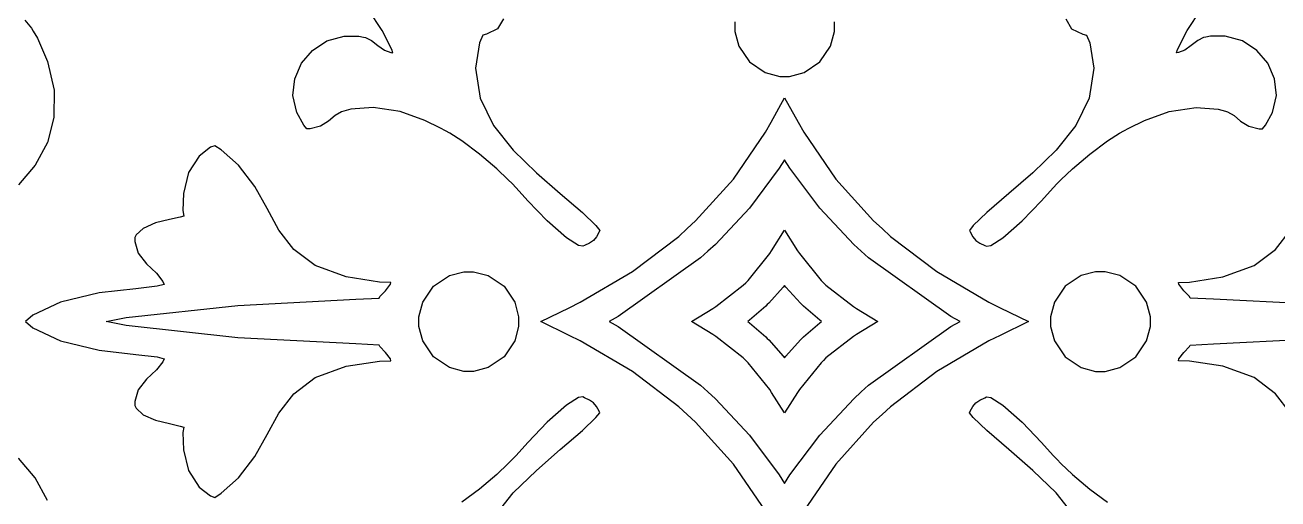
# Model space of a CAD drawing. Extents: x 0 to 1426, y 0 to 829.
# Drawn here: x 687.2 to 762.6, y 306.4 to 334.9 of the extents above; entities that cross this region are included whole.
import ezdxf

# ---------------------------------------------------------------- set-up
doc = ezdxf.new("R2010")
doc.units = 0
doc.layers.get('0').update_dxf_attribs({"linetype": 'CONTINUOUS'})

msp = doc.modelspace()

# ---------------------------------------------------------------- linework, layer by layer
at = {"color": 0}
for p, q in [((708.681, 334.622), (707.866, 335.865)), ((708.681, 334.622), (707.866, 335.865)), ((757.125, 334.622), (757.943, 335.865)), ((757.125, 334.622), (757.943, 335.865)), ((687.186, 335.252), (687.589, 334.759)), ((687.186, 335.252), (687.589, 334.759)), ((687.589, 334.759), (687.698, 334.578)), ((687.589, 334.759), (687.698, 334.578)), ((715.638, 334.725), (714.975, 334.391)), ((715.638, 334.725), (714.975, 334.391)), ((715.984, 335.322), (715.638, 334.725)), ((715.984, 335.322), (715.638, 334.725)), ((729.904, 335.14), (729.904, 334.848)), ((729.904, 335.14), (729.904, 334.848)), ((729.904, 334.848), (729.904, 334.558)), ((729.904, 334.848), (729.904, 334.558)), ((735.905, 334.848), (735.905, 335.14)), ((735.905, 334.848), (735.905, 335.14)), ((735.905, 334.558), (735.905, 334.848)), ((735.905, 334.558), (735.905, 334.848)), ((749.822, 335.322), (750.168, 334.725)), ((749.822, 335.322), (750.168, 334.725)), ((750.168, 334.725), (750.835, 334.391)), ((750.168, 334.725), (750.835, 334.391)), ((687.698, 334.578), (687.959, 334.151)), ((687.698, 334.578), (687.959, 334.151)), ((687.959, 334.151), (688.566, 332.763)), ((687.959, 334.151), (688.566, 332.763)), ((704.497, 333.426), (705.365, 333.994)), ((704.497, 333.426), (705.365, 333.994)), ((705.365, 333.994), (706.406, 334.282)), ((705.365, 333.994), (706.406, 334.282)), ((706.406, 334.282), (707.288, 334.283)), ((706.406, 334.282), (707.288, 334.283)), ((707.288, 334.283), (707.57, 334.225)), ((707.288, 334.283), (707.57, 334.225)), ((707.57, 334.225), (707.693, 334.201)), ((707.57, 334.225), (707.693, 334.201)), ((707.693, 334.201), (708.05, 334.024)), ((707.693, 334.201), (708.05, 334.024)), ((708.05, 334.024), (708.438, 333.725)), ((708.05, 334.024), (708.438, 333.725)), ((709.267, 333.477), (708.681, 334.622)), ((709.267, 333.477), (708.681, 334.622)), ((714.738, 334.345), (714.551, 333.879)), ((714.738, 334.345), (714.551, 333.879)), ((714.975, 334.391), (714.738, 334.345)), ((714.975, 334.391), (714.738, 334.345)), ((729.904, 334.558), (730.141, 333.681)), ((729.904, 334.558), (730.141, 333.681)), ((735.669, 333.681), (735.905, 334.558)), ((735.669, 333.681), (735.905, 334.558)), ((750.835, 334.391), (751.071, 334.345)), ((750.835, 334.391), (751.071, 334.345)), ((751.071, 334.345), (751.254, 333.879)), ((751.071, 334.345), (751.254, 333.879)), ((756.539, 333.477), (757.125, 334.622)), ((756.539, 333.477), (757.125, 334.622)), ((757.756, 334.024), (757.368, 333.725)), ((757.756, 334.024), (757.368, 333.725)), ((758.112, 334.201), (757.756, 334.024)), ((758.112, 334.201), (757.756, 334.024)), ((758.239, 334.225), (758.112, 334.201)), ((758.239, 334.225), (758.112, 334.201)), ((758.522, 334.283), (758.239, 334.225)), ((758.522, 334.283), (758.239, 334.225)), ((759.404, 334.282), (758.522, 334.283)), ((759.404, 334.282), (758.522, 334.283)), ((760.441, 333.994), (759.404, 334.282)), ((760.441, 333.994), (759.404, 334.282)), ((761.312, 333.426), (760.441, 333.994)), ((761.312, 333.426), (760.441, 333.994)), ((703.838, 332.645), (704.497, 333.426)), ((703.838, 332.645), (704.497, 333.426)), ((708.438, 333.725), (708.833, 333.441)), ((708.438, 333.725), (708.833, 333.441)), ((708.833, 333.441), (709.203, 333.296)), ((708.833, 333.441), (709.203, 333.296)), ((709.203, 333.296), (709.33, 333.284)), ((709.203, 333.296), (709.33, 333.284)), ((709.33, 333.284), (709.267, 333.477)), ((709.33, 333.284), (709.267, 333.477)), ((714.551, 333.879), (714.308, 332.355)), ((714.551, 333.879), (714.308, 332.355)), ((730.141, 333.681), (730.783, 332.727)), ((730.141, 333.681), (730.783, 332.727)), ((735.027, 332.727), (735.669, 333.681)), ((735.027, 332.727), (735.669, 333.681)), ((751.254, 333.879), (751.498, 332.355)), ((751.254, 333.879), (751.498, 332.355)), ((756.476, 333.284), (756.539, 333.477)), ((756.476, 333.284), (756.539, 333.477)), ((756.602, 333.296), (756.476, 333.284)), ((756.602, 333.296), (756.476, 333.284)), ((756.973, 333.441), (756.602, 333.296)), ((756.973, 333.441), (756.602, 333.296)), ((757.368, 333.725), (756.973, 333.441)), ((757.368, 333.725), (756.973, 333.441)), ((761.972, 332.645), (761.312, 333.426)), ((761.972, 332.645), (761.312, 333.426)), ((688.566, 332.763), (688.968, 331.023)), ((688.566, 332.763), (688.968, 331.023)), ((703.428, 331.716), (703.838, 332.645)), ((703.428, 331.716), (703.838, 332.645)), ((730.783, 332.727), (731.735, 332.084)), ((730.783, 332.727), (731.735, 332.084)), ((734.071, 332.084), (735.027, 332.727)), ((734.071, 332.084), (735.027, 332.727)), ((762.377, 331.716), (761.972, 332.645)), ((762.377, 331.716), (761.972, 332.645)), ((703.319, 330.704), (703.428, 331.716)), ((703.319, 330.704), (703.428, 331.716)), ((714.308, 332.355), (714.58, 330.549)), ((714.308, 332.355), (714.58, 330.549)), ((731.735, 332.084), (732.614, 331.848)), ((731.735, 332.084), (732.614, 331.848)), ((732.614, 331.848), (732.903, 331.848)), ((732.614, 331.848), (732.903, 331.848)), ((732.903, 331.848), (733.196, 331.848)), ((732.903, 331.848), (733.196, 331.848)), ((733.196, 331.848), (734.071, 332.084)), ((733.196, 331.848), (734.071, 332.084)), ((751.498, 332.355), (751.226, 330.549)), ((751.498, 332.355), (751.226, 330.549)), ((762.487, 330.704), (762.377, 331.716)), ((762.487, 330.704), (762.377, 331.716)), ((688.968, 331.023), (688.943, 329.385)), ((688.968, 331.023), (688.943, 329.385)), ((703.548, 329.678), (703.319, 330.704)), ((703.548, 329.678), (703.319, 330.704)), ((714.58, 330.549), (715.387, 328.909)), ((714.58, 330.549), (715.387, 328.909)), ((732.095, 329.1), (732.903, 330.569)), ((732.095, 329.1), (732.903, 330.569)), ((732.903, 330.569), (733.714, 329.1)), ((732.903, 330.569), (733.714, 329.1)), ((751.226, 330.549), (750.418, 328.909)), ((751.226, 330.549), (750.418, 328.909)), ((762.258, 329.678), (762.487, 330.704)), ((762.258, 329.678), (762.487, 330.704)), ((688.943, 329.385), (688.548, 327.872)), ((688.943, 329.385), (688.548, 327.872)), ((703.972, 328.914), (703.548, 329.678)), ((703.972, 328.914), (703.548, 329.678)), ((705.87, 329.497), (705.471, 329.164)), ((705.87, 329.497), (705.471, 329.164)), ((706.254, 329.719), (705.87, 329.497)), ((706.254, 329.719), (705.87, 329.497)), ((706.392, 329.759), (706.254, 329.719)), ((706.392, 329.759), (706.254, 329.719)), ((706.811, 329.88), (706.392, 329.759)), ((706.811, 329.88), (706.392, 329.759)), ((708.145, 329.981), (706.811, 329.88)), ((708.145, 329.981), (706.811, 329.88)), ((709.778, 329.736), (708.145, 329.981)), ((709.778, 329.736), (708.145, 329.981)), ((711.249, 329.208), (709.778, 329.736)), ((711.249, 329.208), (709.778, 329.736)), ((754.556, 329.208), (756.027, 329.736)), ((754.556, 329.208), (756.027, 329.736)), ((756.027, 329.736), (757.664, 329.981)), ((756.027, 329.736), (757.664, 329.981)), ((757.664, 329.981), (758.994, 329.88)), ((757.664, 329.981), (758.994, 329.88)), ((758.994, 329.88), (759.418, 329.759)), ((758.994, 329.88), (759.418, 329.759)), ((759.418, 329.759), (759.555, 329.721)), ((759.418, 329.759), (759.555, 329.721)), ((759.555, 329.721), (759.94, 329.497)), ((759.555, 329.721), (759.94, 329.497)), ((759.94, 329.497), (760.335, 329.164)), ((759.94, 329.497), (760.335, 329.164)), ((761.838, 328.914), (762.258, 329.678)), ((761.838, 328.914), (762.258, 329.678)), ((704.159, 328.699), (703.972, 328.914)), ((704.159, 328.699), (703.972, 328.914)), ((704.363, 328.71), (704.159, 328.699)), ((704.363, 328.71), (704.159, 328.699)), ((704.977, 328.862), (704.363, 328.71)), ((704.977, 328.862), (704.363, 328.71)), ((705.471, 329.164), (704.977, 328.862)), ((705.471, 329.164), (704.977, 328.862)), ((712.195, 328.75), (711.249, 329.208)), ((712.195, 328.75), (711.249, 329.208)), ((712.505, 328.584), (712.195, 328.75)), ((712.505, 328.584), (712.195, 328.75)), ((715.387, 328.909), (716.569, 327.416)), ((715.387, 328.909), (716.569, 327.416)), ((731.76, 328.494), (732.095, 329.1)), ((731.76, 328.494), (732.095, 329.1)), ((733.714, 329.1), (734.049, 328.494)), ((733.714, 329.1), (734.049, 328.494)), ((750.418, 328.909), (749.237, 327.416)), ((750.418, 328.909), (749.237, 327.416)), ((753.301, 328.584), (753.607, 328.75)), ((753.301, 328.584), (753.607, 328.75)), ((753.607, 328.75), (754.556, 329.208)), ((753.607, 328.75), (754.556, 329.208)), ((760.335, 329.164), (760.829, 328.862)), ((760.335, 329.164), (760.829, 328.862)), ((760.829, 328.862), (761.443, 328.71)), ((760.829, 328.862), (761.443, 328.71)), ((761.443, 328.71), (761.647, 328.699)), ((761.443, 328.71), (761.647, 328.699)), ((761.647, 328.699), (761.838, 328.914)), ((761.647, 328.699), (761.838, 328.914)), ((712.756, 328.448), (712.505, 328.584)), ((712.756, 328.448), (712.505, 328.584)), ((713.479, 327.977), (712.756, 328.448)), ((713.479, 327.977), (712.756, 328.448)), ((714.541, 327.185), (713.479, 327.977)), ((714.541, 327.185), (713.479, 327.977)), ((729.827, 325.68), (731.76, 328.494)), ((729.827, 325.68), (731.76, 328.494)), ((734.049, 328.494), (735.983, 325.68)), ((734.049, 328.494), (735.983, 325.68)), ((751.265, 327.185), (752.323, 327.977)), ((751.265, 327.185), (752.323, 327.977)), ((752.323, 327.977), (753.05, 328.448)), ((752.323, 327.977), (753.05, 328.448)), ((753.05, 328.448), (753.301, 328.584)), ((753.05, 328.448), (753.301, 328.584)), ((688.548, 327.872), (687.821, 326.512)), ((688.548, 327.872), (687.821, 326.512)), ((698.369, 327.59), (697.682, 327.061)), ((698.369, 327.59), (697.682, 327.061)), ((698.631, 327.679), (698.369, 327.59)), ((698.631, 327.679), (698.369, 327.59)), ((699.015, 327.436), (698.631, 327.679)), ((699.015, 327.436), (698.631, 327.679)), ((700.045, 326.511), (699.015, 327.436)), ((700.045, 326.511), (699.015, 327.436)), ((715.582, 326.299), (714.541, 327.185)), ((715.582, 326.299), (714.541, 327.185)), ((716.569, 327.416), (717.966, 326.056)), ((716.569, 327.416), (717.966, 326.056)), ((749.237, 327.416), (747.843, 326.056)), ((749.237, 327.416), (747.843, 326.056)), ((750.224, 326.299), (751.265, 327.185)), ((750.224, 326.299), (751.265, 327.185)), ((687.821, 326.512), (686.812, 325.327)), ((687.821, 326.512), (686.812, 325.327)), ((697.682, 327.061), (697.05, 326.063)), ((697.682, 327.061), (697.05, 326.063)), ((701.022, 325.223), (700.045, 326.511)), ((701.022, 325.223), (700.045, 326.511)), ((732.903, 326.838), (732.582, 326.328)), ((732.903, 326.838), (732.582, 326.328)), ((733.224, 326.328), (732.903, 326.838)), ((733.224, 326.328), (732.903, 326.838)), ((697.05, 326.063), (696.74, 324.816)), ((697.05, 326.063), (696.74, 324.816)), ((716.28, 325.64), (715.582, 326.299)), ((716.28, 325.64), (715.582, 326.299)), ((716.502, 325.409), (716.28, 325.64)), ((716.502, 325.409), (716.28, 325.64)), ((717.966, 326.056), (719.409, 324.809)), ((717.966, 326.056), (719.409, 324.809)), ((727.551, 323.154), (729.827, 325.68)), ((727.551, 323.154), (729.827, 325.68)), ((732.582, 326.328), (730.783, 323.933)), ((732.582, 326.328), (730.783, 323.933)), ((735.023, 323.933), (733.224, 326.328)), ((735.023, 323.933), (733.224, 326.328)), ((735.983, 325.68), (738.255, 323.154)), ((735.983, 325.68), (738.255, 323.154)), ((747.843, 326.056), (746.397, 324.809)), ((747.843, 326.056), (746.397, 324.809)), ((749.304, 325.409), (749.526, 325.64)), ((749.304, 325.409), (749.526, 325.64)), ((749.526, 325.64), (750.224, 326.299)), ((749.526, 325.64), (750.224, 326.299)), ((701.763, 323.896), (701.022, 325.223)), ((701.763, 323.896), (701.022, 325.223)), ((716.746, 325.155), (716.502, 325.409)), ((716.746, 325.155), (716.502, 325.409)), ((717.455, 324.375), (716.746, 325.155)), ((717.455, 324.375), (716.746, 325.155)), ((748.348, 324.375), (749.06, 325.155)), ((748.348, 324.375), (749.06, 325.155)), ((749.06, 325.155), (749.304, 325.409)), ((749.06, 325.155), (749.304, 325.409)), ((696.74, 324.816), (696.708, 323.785)), ((696.74, 324.816), (696.708, 323.785)), ((718.608, 323.165), (717.455, 324.375)), ((718.608, 323.165), (717.455, 324.375)), ((719.409, 324.809), (720.739, 323.66)), ((719.409, 324.809), (720.739, 323.66)), ((746.397, 324.809), (745.067, 323.66)), ((746.397, 324.809), (745.067, 323.66)), ((747.201, 323.165), (748.348, 324.375)), ((747.201, 323.165), (748.348, 324.375)), ((696.542, 323.386), (695.9, 323.242)), ((696.542, 323.386), (695.9, 323.242)), ((696.75, 323.447), (696.542, 323.386)), ((696.75, 323.447), (696.542, 323.386)), ((696.708, 323.785), (696.75, 323.447)), ((696.708, 323.785), (696.75, 323.447)), ((702.476, 322.608), (701.763, 323.896)), ((702.476, 322.608), (701.763, 323.896)), ((720.739, 323.66), (721.554, 322.876)), ((720.739, 323.66), (721.554, 322.876)), ((730.783, 323.933), (728.737, 321.74)), ((730.783, 323.933), (728.737, 321.74)), ((737.069, 321.74), (735.023, 323.933)), ((737.069, 321.74), (735.023, 323.933)), ((745.067, 323.66), (744.252, 322.876)), ((745.067, 323.66), (744.252, 322.876)), ((694.32, 322.706), (693.893, 322.315)), ((694.32, 322.706), (693.893, 322.315)), ((695.05, 323.032), (694.32, 322.706)), ((695.05, 323.032), (694.32, 322.706)), ((695.9, 323.242), (695.05, 323.032)), ((695.9, 323.242), (695.05, 323.032)), ((703.372, 321.443), (702.476, 322.608)), ((703.372, 321.443), (702.476, 322.608)), ((719.773, 322.134), (718.608, 323.165)), ((719.773, 322.134), (718.608, 323.165)), ((721.554, 322.876), (721.794, 322.588)), ((721.554, 322.876), (721.794, 322.588)), ((726.539, 322.228), (727.047, 322.691)), ((726.539, 322.228), (727.047, 322.691)), ((727.047, 322.691), (727.551, 323.154)), ((727.047, 322.691), (727.551, 323.154)), ((732.123, 321.365), (732.903, 322.597)), ((732.123, 321.365), (732.903, 322.597)), ((732.903, 322.597), (733.686, 321.365)), ((732.903, 322.597), (733.686, 321.365)), ((738.255, 323.154), (738.762, 322.691)), ((738.255, 323.154), (738.762, 322.691)), ((738.762, 322.691), (739.267, 322.228)), ((738.762, 322.691), (739.267, 322.228)), ((744.252, 322.876), (744.015, 322.588)), ((744.252, 322.876), (744.015, 322.588)), ((746.033, 322.134), (747.201, 323.165)), ((746.033, 322.134), (747.201, 323.165)), ((762.434, 321.443), (763.33, 322.608)), ((762.434, 321.443), (763.33, 322.608)), ((693.893, 322.315), (693.812, 322.153)), ((693.893, 322.315), (693.812, 322.153)), ((693.812, 322.153), (693.812, 321.921)), ((693.812, 322.153), (693.812, 321.921)), ((693.812, 321.921), (694.02, 321.218)), ((693.812, 321.921), (694.02, 321.218)), ((720.51, 321.671), (719.773, 322.134)), ((720.51, 321.671), (719.773, 322.134)), ((721.402, 321.983), (721.159, 321.823)), ((721.402, 321.983), (721.159, 321.823)), ((721.589, 322.207), (721.402, 321.983)), ((721.589, 322.207), (721.402, 321.983)), ((721.745, 322.491), (721.589, 322.207)), ((721.745, 322.491), (721.589, 322.207)), ((721.794, 322.588), (721.745, 322.491)), ((721.794, 322.588), (721.745, 322.491)), ((723.745, 320.111), (726.539, 322.228)), ((723.745, 320.111), (726.539, 322.228)), ((739.267, 322.228), (742.061, 320.111)), ((739.267, 322.228), (742.061, 320.111)), ((744.015, 322.588), (744.061, 322.491)), ((744.015, 322.588), (744.061, 322.491)), ((744.061, 322.491), (744.22, 322.207)), ((744.061, 322.491), (744.22, 322.207)), ((744.22, 322.207), (744.403, 321.983)), ((744.22, 322.207), (744.403, 321.983)), ((744.403, 321.983), (744.647, 321.823)), ((744.403, 321.983), (744.647, 321.823)), ((745.299, 321.671), (746.033, 322.134)), ((745.299, 321.671), (746.033, 322.134)), ((694.02, 321.218), (694.521, 320.572)), ((694.02, 321.218), (694.521, 320.572)), ((704.656, 320.474), (703.372, 321.443)), ((704.656, 320.474), (703.372, 321.443)), ((720.771, 321.636), (720.51, 321.671)), ((720.771, 321.636), (720.51, 321.671)), ((720.866, 321.682), (720.771, 321.636)), ((720.866, 321.682), (720.771, 321.636)), ((721.159, 321.823), (720.866, 321.682)), ((721.159, 321.823), (720.866, 321.682)), ((728.292, 321.331), (727.851, 320.93)), ((728.292, 321.331), (727.851, 320.93)), ((728.737, 321.74), (728.292, 321.331)), ((728.737, 321.74), (728.292, 321.331)), ((730.712, 319.577), (732.01, 321.188)), ((730.712, 319.577), (732.01, 321.188)), ((732.01, 321.188), (732.123, 321.365)), ((732.01, 321.188), (732.123, 321.365)), ((733.686, 321.365), (733.799, 321.188)), ((733.686, 321.365), (733.799, 321.188)), ((733.799, 321.188), (735.094, 319.577)), ((733.799, 321.188), (735.094, 319.577)), ((737.517, 321.331), (737.069, 321.74)), ((737.517, 321.331), (737.069, 321.74)), ((737.955, 320.93), (737.517, 321.331)), ((737.955, 320.93), (737.517, 321.331)), ((744.647, 321.823), (744.94, 321.682)), ((744.647, 321.823), (744.94, 321.682)), ((744.94, 321.682), (745.038, 321.636)), ((744.94, 321.682), (745.038, 321.636)), ((745.038, 321.636), (745.299, 321.671)), ((745.038, 321.636), (745.299, 321.671)), ((761.15, 320.474), (762.434, 321.443)), ((761.15, 320.474), (762.434, 321.443)), ((694.521, 320.572), (695.106, 320.012)), ((694.521, 320.572), (695.106, 320.012)), ((706.533, 319.785), (704.656, 320.474)), ((706.533, 319.785), (704.656, 320.474)), ((727.851, 320.93), (722.898, 317.402)), ((727.851, 320.93), (722.898, 317.402)), ((742.911, 317.402), (737.955, 320.93)), ((742.911, 317.402), (737.955, 320.93)), ((759.273, 319.785), (761.15, 320.474)), ((759.273, 319.785), (761.15, 320.474)), ((695.106, 320.012), (695.498, 319.519)), ((695.106, 320.012), (695.498, 319.519)), ((708.54, 319.479), (706.533, 319.785)), ((708.54, 319.479), (706.533, 319.785)), ((711.779, 319.22), (712.735, 319.862)), ((711.779, 319.22), (712.735, 319.862)), ((712.735, 319.862), (713.609, 320.097)), ((712.735, 319.862), (713.609, 320.097)), ((713.609, 320.097), (713.902, 320.097)), ((713.609, 320.097), (713.902, 320.097)), ((713.902, 320.097), (714.192, 320.097)), ((713.902, 320.097), (714.192, 320.097)), ((714.192, 320.097), (715.07, 319.862)), ((714.192, 320.097), (715.07, 319.862)), ((715.07, 319.862), (716.022, 319.22)), ((715.07, 319.862), (716.022, 319.22)), ((720.612, 318.261), (723.745, 320.111)), ((720.612, 318.261), (723.745, 320.111)), ((742.061, 320.111), (745.194, 318.261)), ((742.061, 320.111), (745.194, 318.261)), ((750.736, 319.862), (749.783, 319.22)), ((750.736, 319.862), (749.783, 319.22)), ((751.614, 320.097), (750.736, 319.862)), ((751.614, 320.097), (750.736, 319.862)), ((751.907, 320.097), (751.614, 320.097)), ((751.907, 320.097), (751.614, 320.097)), ((752.196, 320.097), (751.907, 320.097)), ((752.196, 320.097), (751.907, 320.097)), ((753.075, 319.862), (752.196, 320.097)), ((753.075, 319.862), (752.196, 320.097)), ((754.027, 319.22), (753.075, 319.862)), ((754.027, 319.22), (753.075, 319.862)), ((757.266, 319.479), (759.273, 319.785)), ((757.266, 319.479), (759.273, 319.785)), ((693.872, 319.075), (691.67, 318.82)), ((693.872, 319.075), (691.67, 318.82)), ((695.163, 319.221), (693.872, 319.075)), ((695.163, 319.221), (693.872, 319.075)), ((695.575, 319.333), (695.163, 319.221)), ((695.575, 319.333), (695.163, 319.221)), ((695.498, 319.519), (695.575, 319.333)), ((695.498, 319.519), (695.575, 319.333)), ((709.214, 319.451), (708.54, 319.479)), ((709.214, 319.451), (708.54, 319.479)), ((708.554, 318.6), (708.889, 318.952)), ((708.554, 318.6), (708.889, 318.952)), ((708.889, 318.952), (709.186, 319.344)), ((708.889, 318.952), (709.186, 319.344)), ((709.186, 319.344), (709.214, 319.451)), ((709.186, 319.344), (709.214, 319.451)), ((711.136, 318.266), (711.779, 319.22)), ((711.136, 318.266), (711.779, 319.22)), ((716.022, 319.22), (716.665, 318.266)), ((716.022, 319.22), (716.665, 318.266)), ((728.761, 317.996), (730.416, 319.287)), ((728.761, 317.996), (730.416, 319.287)), ((730.416, 319.287), (730.564, 319.432)), ((730.416, 319.287), (730.564, 319.432)), ((730.564, 319.432), (730.712, 319.577)), ((730.564, 319.432), (730.712, 319.577)), ((732.822, 319.174), (731.954, 318.208)), ((732.822, 319.174), (731.954, 318.208)), ((732.903, 319.275), (732.822, 319.174)), ((732.903, 319.275), (732.822, 319.174)), ((732.984, 319.174), (732.903, 319.275)), ((732.984, 319.174), (732.903, 319.275)), ((733.852, 318.208), (732.984, 319.174)), ((733.852, 318.208), (732.984, 319.174)), ((735.094, 319.577), (735.242, 319.432)), ((735.094, 319.577), (735.242, 319.432)), ((735.242, 319.432), (735.39, 319.287)), ((735.242, 319.432), (735.39, 319.287)), ((735.39, 319.287), (737.045, 317.996)), ((735.39, 319.287), (737.045, 317.996)), ((749.783, 319.22), (749.141, 318.266)), ((749.783, 319.22), (749.141, 318.266)), ((754.669, 318.266), (754.027, 319.22)), ((754.669, 318.266), (754.027, 319.22)), ((756.595, 319.451), (757.266, 319.479)), ((756.595, 319.451), (757.266, 319.479)), ((756.62, 319.344), (756.595, 319.451)), ((756.62, 319.344), (756.595, 319.451)), ((756.917, 318.952), (756.62, 319.344)), ((756.917, 318.952), (756.62, 319.344)), ((757.252, 318.6), (756.917, 318.952)), ((757.252, 318.6), (756.917, 318.952)), ((689.335, 318.263), (687.68, 317.478)), ((689.335, 318.263), (687.68, 317.478)), ((691.67, 318.82), (689.335, 318.263)), ((691.67, 318.82), (689.335, 318.263)), ((693.3, 317.343), (700.006, 318.075)), ((693.3, 317.343), (700.006, 318.075)), ((700.006, 318.075), (707.097, 318.447)), ((700.006, 318.075), (707.097, 318.447)), ((707.097, 318.447), (708.508, 318.51)), ((707.097, 318.447), (708.508, 318.51)), ((708.508, 318.51), (708.554, 318.6)), ((708.508, 318.51), (708.554, 318.6)), ((710.904, 317.39), (711.136, 318.266)), ((710.904, 317.39), (711.136, 318.266)), ((716.665, 318.266), (716.901, 317.39)), ((716.665, 318.266), (716.901, 317.39)), ((719.935, 317.93), (720.612, 318.261)), ((719.935, 317.93), (720.612, 318.261)), ((731.862, 318.116), (731.767, 318.026)), ((731.862, 318.116), (731.767, 318.026)), ((731.954, 318.208), (731.862, 318.116)), ((731.954, 318.208), (731.862, 318.116)), ((733.947, 318.116), (733.852, 318.208)), ((733.947, 318.116), (733.852, 318.208)), ((734.039, 318.026), (733.947, 318.116)), ((734.039, 318.026), (733.947, 318.116)), ((745.194, 318.261), (745.875, 317.93)), ((745.194, 318.261), (745.875, 317.93)), ((749.141, 318.266), (748.905, 317.39)), ((749.141, 318.266), (748.905, 317.39)), ((754.906, 317.39), (754.669, 318.266)), ((754.906, 317.39), (754.669, 318.266)), ((757.301, 318.51), (757.252, 318.6)), ((757.301, 318.51), (757.252, 318.6)), ((758.709, 318.447), (757.301, 318.51)), ((758.709, 318.447), (757.301, 318.51)), ((765.799, 318.075), (758.709, 318.447)), ((765.799, 318.075), (758.709, 318.447)), ((687.68, 317.478), (687.229, 317.097)), ((687.68, 317.478), (687.229, 317.097)), ((692.083, 317.097), (693.3, 317.343)), ((692.083, 317.097), (693.3, 317.343)), ((710.904, 317.097), (710.904, 317.39)), ((710.904, 317.097), (710.904, 317.39)), ((716.901, 317.39), (716.901, 317.097)), ((716.901, 317.39), (716.901, 317.097)), ((718.231, 317.097), (719.935, 317.93)), ((718.231, 317.097), (719.935, 317.93)), ((722.898, 317.402), (722.344, 317.097)), ((722.898, 317.402), (722.344, 317.097)), ((727.308, 317.097), (728.581, 317.883)), ((727.308, 317.097), (728.581, 317.883)), ((728.581, 317.883), (728.761, 317.996)), ((728.581, 317.883), (728.761, 317.996)), ((731.767, 318.026), (730.793, 317.178)), ((731.767, 318.026), (730.793, 317.178)), ((735.016, 317.178), (734.039, 318.026)), ((735.016, 317.178), (734.039, 318.026)), ((737.045, 317.996), (737.228, 317.883)), ((737.045, 317.996), (737.228, 317.883)), ((737.228, 317.883), (738.501, 317.097)), ((737.228, 317.883), (738.501, 317.097)), ((743.462, 317.097), (742.911, 317.402)), ((743.462, 317.097), (742.911, 317.402)), ((745.875, 317.93), (747.575, 317.097)), ((745.875, 317.93), (747.575, 317.097)), ((748.905, 317.39), (748.905, 317.097)), ((748.905, 317.39), (748.905, 317.097)), ((754.906, 317.097), (754.906, 317.39)), ((754.906, 317.097), (754.906, 317.39)), ((687.229, 317.097), (687.68, 316.719)), ((687.229, 317.097), (687.68, 316.719)), ((687.68, 316.719), (689.335, 315.933)), ((687.68, 316.719), (689.335, 315.933)), ((693.3, 316.854), (692.083, 317.097)), ((693.3, 316.854), (692.083, 317.097)), ((700.006, 316.122), (693.3, 316.854)), ((700.006, 316.122), (693.3, 316.854)), ((710.904, 316.807), (710.904, 317.097)), ((710.904, 316.807), (710.904, 317.097)), ((711.136, 315.931), (710.904, 316.807)), ((711.136, 315.931), (710.904, 316.807)), ((716.901, 316.807), (716.665, 315.931)), ((716.901, 316.807), (716.665, 315.931)), ((716.901, 317.097), (716.901, 316.807)), ((716.901, 317.097), (716.901, 316.807)), ((719.935, 316.265), (718.231, 317.097)), ((719.935, 316.265), (718.231, 317.097)), ((722.344, 317.097), (722.898, 316.794)), ((722.344, 317.097), (722.898, 316.794)), ((722.898, 316.794), (727.851, 313.267)), ((722.898, 316.794), (727.851, 313.267)), ((728.581, 316.314), (727.308, 317.097)), ((728.581, 316.314), (727.308, 317.097)), ((730.793, 317.178), (730.687, 317.097)), ((730.793, 317.178), (730.687, 317.097)), ((730.687, 317.097), (730.793, 317.019)), ((730.687, 317.097), (730.793, 317.019)), ((730.793, 317.019), (731.767, 316.171)), ((730.793, 317.019), (731.767, 316.171)), ((734.039, 316.171), (735.016, 317.019)), ((734.039, 316.171), (735.016, 317.019)), ((735.118, 317.097), (735.016, 317.178)), ((735.118, 317.097), (735.016, 317.178)), ((735.016, 317.019), (735.118, 317.097)), ((735.016, 317.019), (735.118, 317.097)), ((738.501, 317.097), (737.228, 316.314)), ((738.501, 317.097), (737.228, 316.314)), ((737.955, 313.267), (742.911, 316.794)), ((737.955, 313.267), (742.911, 316.794)), ((742.911, 316.794), (743.462, 317.097)), ((742.911, 316.794), (743.462, 317.097)), ((747.575, 317.097), (745.875, 316.265)), ((747.575, 317.097), (745.875, 316.265)), ((748.905, 317.097), (748.905, 316.807)), ((748.905, 317.097), (748.905, 316.807)), ((748.905, 316.807), (749.141, 315.931)), ((748.905, 316.807), (749.141, 315.931)), ((754.669, 315.931), (754.906, 316.807)), ((754.669, 315.931), (754.906, 316.807)), ((754.906, 316.807), (754.906, 317.097)), ((754.906, 316.807), (754.906, 317.097)), ((689.335, 315.933), (691.67, 315.376)), ((689.335, 315.933), (691.67, 315.376)), ((707.097, 315.75), (700.006, 316.122)), ((707.097, 315.75), (700.006, 316.122)), ((711.779, 314.977), (711.136, 315.931)), ((711.779, 314.977), (711.136, 315.931)), ((716.665, 315.931), (716.022, 314.977)), ((716.665, 315.931), (716.022, 314.977)), ((720.612, 315.935), (719.935, 316.265)), ((720.612, 315.935), (719.935, 316.265)), ((723.745, 314.085), (720.612, 315.935)), ((723.745, 314.085), (720.612, 315.935)), ((728.761, 316.2), (728.581, 316.314)), ((728.761, 316.2), (728.581, 316.314)), ((730.416, 314.909), (728.761, 316.2)), ((730.416, 314.909), (728.761, 316.2)), ((731.767, 316.171), (731.862, 316.081)), ((731.767, 316.171), (731.862, 316.081)), ((731.862, 316.081), (731.954, 315.99)), ((731.862, 316.081), (731.954, 315.99)), ((731.954, 315.99), (732.822, 315.022)), ((731.954, 315.99), (732.822, 315.022)), ((732.984, 315.022), (733.852, 315.99)), ((732.984, 315.022), (733.852, 315.99)), ((733.852, 315.99), (733.947, 316.081)), ((733.852, 315.99), (733.947, 316.081)), ((733.947, 316.081), (734.039, 316.171)), ((733.947, 316.081), (734.039, 316.171)), ((737.045, 316.2), (735.39, 314.909)), ((737.045, 316.2), (735.39, 314.909)), ((737.228, 316.314), (737.045, 316.2)), ((737.228, 316.314), (737.045, 316.2)), ((745.194, 315.935), (742.061, 314.085)), ((745.194, 315.935), (742.061, 314.085)), ((745.875, 316.265), (745.194, 315.935)), ((745.875, 316.265), (745.194, 315.935)), ((749.141, 315.931), (749.783, 314.977)), ((749.141, 315.931), (749.783, 314.977)), ((754.027, 314.977), (754.669, 315.931)), ((754.027, 314.977), (754.669, 315.931)), ((758.709, 315.75), (765.799, 316.122)), ((758.709, 315.75), (765.799, 316.122)), ((691.67, 315.376), (693.872, 315.122)), ((691.67, 315.376), (693.872, 315.122)), ((693.872, 315.122), (695.163, 314.976)), ((693.872, 315.122), (695.163, 314.976)), ((708.508, 315.685), (707.097, 315.75)), ((708.508, 315.685), (707.097, 315.75)), ((708.554, 315.597), (708.508, 315.685)), ((708.554, 315.597), (708.508, 315.685)), ((708.889, 315.244), (708.554, 315.597)), ((708.889, 315.244), (708.554, 315.597)), ((709.186, 314.853), (708.889, 315.244)), ((709.186, 314.853), (708.889, 315.244)), ((756.62, 314.853), (756.917, 315.244)), ((756.62, 314.853), (756.917, 315.244)), ((756.917, 315.244), (757.252, 315.597)), ((756.917, 315.244), (757.252, 315.597)), ((757.252, 315.597), (757.301, 315.685)), ((757.252, 315.597), (757.301, 315.685)), ((757.301, 315.685), (758.709, 315.75)), ((757.301, 315.685), (758.709, 315.75)), ((695.498, 314.678), (695.106, 314.185)), ((695.498, 314.678), (695.106, 314.185)), ((695.163, 314.976), (695.575, 314.862)), ((695.163, 314.976), (695.575, 314.862)), ((695.575, 314.862), (695.498, 314.678)), ((695.575, 314.862), (695.498, 314.678)), ((704.656, 313.723), (706.533, 314.412)), ((704.656, 313.723), (706.533, 314.412)), ((706.533, 314.412), (708.54, 314.718)), ((706.533, 314.412), (708.54, 314.718)), ((708.54, 314.718), (709.214, 314.744)), ((708.54, 314.718), (709.214, 314.744)), ((709.214, 314.744), (709.186, 314.853)), ((709.214, 314.744), (709.186, 314.853)), ((712.735, 314.335), (711.779, 314.977)), ((712.735, 314.335), (711.779, 314.977)), ((713.609, 314.097), (712.735, 314.335)), ((713.609, 314.097), (712.735, 314.335)), ((715.07, 314.335), (714.192, 314.097)), ((715.07, 314.335), (714.192, 314.097)), ((716.022, 314.977), (715.07, 314.335)), ((716.022, 314.977), (715.07, 314.335)), ((730.564, 314.763), (730.416, 314.909)), ((730.564, 314.763), (730.416, 314.909)), ((730.712, 314.62), (730.564, 314.763)), ((730.712, 314.62), (730.564, 314.763)), ((732.01, 313.009), (730.712, 314.62)), ((732.01, 313.009), (730.712, 314.62)), ((732.822, 315.022), (732.903, 314.92)), ((732.822, 315.022), (732.903, 314.92)), ((732.903, 314.92), (732.984, 315.022)), ((732.903, 314.92), (732.984, 315.022)), ((735.094, 314.62), (733.799, 313.009)), ((735.094, 314.62), (733.799, 313.009)), ((735.242, 314.763), (735.094, 314.62)), ((735.242, 314.763), (735.094, 314.62)), ((735.39, 314.909), (735.242, 314.763)), ((735.39, 314.909), (735.242, 314.763)), ((749.783, 314.977), (750.736, 314.335)), ((749.783, 314.977), (750.736, 314.335)), ((750.736, 314.335), (751.614, 314.097)), ((750.736, 314.335), (751.614, 314.097)), ((752.196, 314.097), (753.075, 314.335)), ((752.196, 314.097), (753.075, 314.335)), ((753.075, 314.335), (754.027, 314.977)), ((753.075, 314.335), (754.027, 314.977)), ((756.595, 314.744), (756.62, 314.853)), ((756.595, 314.744), (756.62, 314.853)), ((757.266, 314.718), (756.595, 314.744)), ((757.266, 314.718), (756.595, 314.744)), ((759.273, 314.412), (757.266, 314.718)), ((759.273, 314.412), (757.266, 314.718)), ((761.15, 313.723), (759.273, 314.412)), ((761.15, 313.723), (759.273, 314.412)), ((694.521, 313.625), (694.02, 312.98)), ((694.521, 313.625), (694.02, 312.98)), ((695.106, 314.185), (694.521, 313.625)), ((695.106, 314.185), (694.521, 313.625)), ((703.372, 312.756), (704.656, 313.723)), ((703.372, 312.756), (704.656, 313.723)), ((713.902, 314.097), (713.609, 314.097)), ((713.902, 314.097), (713.609, 314.097)), ((714.192, 314.097), (713.902, 314.097)), ((714.192, 314.097), (713.902, 314.097)), ((726.539, 311.968), (723.745, 314.085)), ((726.539, 311.968), (723.745, 314.085)), ((742.061, 314.085), (739.267, 311.968)), ((742.061, 314.085), (739.267, 311.968)), ((751.614, 314.097), (751.907, 314.097)), ((751.614, 314.097), (751.907, 314.097)), ((751.907, 314.097), (752.196, 314.097)), ((751.907, 314.097), (752.196, 314.097)), ((762.434, 312.756), (761.15, 313.723)), ((762.434, 312.756), (761.15, 313.723)), ((694.02, 312.98), (693.812, 312.277)), ((694.02, 312.98), (693.812, 312.277)), ((727.851, 313.267), (728.292, 312.864)), ((727.851, 313.267), (728.292, 312.864)), ((728.292, 312.864), (728.737, 312.456)), ((728.292, 312.864), (728.737, 312.456)), ((732.123, 312.83), (732.01, 313.009)), ((732.123, 312.83), (732.01, 313.009)), ((732.903, 311.598), (732.123, 312.83)), ((732.903, 311.598), (732.123, 312.83)), ((733.686, 312.83), (732.903, 311.598)), ((733.686, 312.83), (732.903, 311.598)), ((733.799, 313.009), (733.686, 312.83)), ((733.799, 313.009), (733.686, 312.83)), ((737.069, 312.456), (737.517, 312.864)), ((737.069, 312.456), (737.517, 312.864)), ((737.517, 312.864), (737.955, 313.267)), ((737.517, 312.864), (737.955, 313.267)), ((693.812, 312.277), (693.812, 312.043)), ((693.812, 312.277), (693.812, 312.043)), ((702.476, 311.588), (703.372, 312.756)), ((702.476, 311.588), (703.372, 312.756)), ((719.773, 312.064), (718.608, 311.033)), ((719.773, 312.064), (718.608, 311.033)), ((720.51, 312.527), (719.773, 312.064)), ((720.51, 312.527), (719.773, 312.064)), ((720.771, 312.561), (720.51, 312.527)), ((720.771, 312.561), (720.51, 312.527)), ((720.866, 312.516), (720.771, 312.561)), ((720.866, 312.516), (720.771, 312.561)), ((721.159, 312.374), (720.866, 312.516)), ((721.159, 312.374), (720.866, 312.516)), ((721.402, 312.215), (721.159, 312.374)), ((721.402, 312.215), (721.159, 312.374)), ((721.589, 311.991), (721.402, 312.215)), ((721.589, 311.991), (721.402, 312.215)), ((728.737, 312.456), (730.783, 310.264)), ((728.737, 312.456), (730.783, 310.264)), ((735.023, 310.264), (737.069, 312.456)), ((735.023, 310.264), (737.069, 312.456)), ((744.22, 311.991), (744.403, 312.215)), ((744.22, 311.991), (744.403, 312.215)), ((744.403, 312.215), (744.647, 312.374)), ((744.403, 312.215), (744.647, 312.374)), ((744.647, 312.374), (744.94, 312.516)), ((744.647, 312.374), (744.94, 312.516)), ((744.94, 312.516), (745.038, 312.561)), ((744.94, 312.516), (745.038, 312.561)), ((745.038, 312.561), (745.299, 312.527)), ((745.038, 312.561), (745.299, 312.527)), ((745.299, 312.527), (746.033, 312.064)), ((745.299, 312.527), (746.033, 312.064)), ((746.033, 312.064), (747.201, 311.033)), ((746.033, 312.064), (747.201, 311.033)), ((763.33, 311.588), (762.434, 312.756)), ((763.33, 311.588), (762.434, 312.756)), ((693.812, 312.043), (693.893, 311.883)), ((693.812, 312.043), (693.893, 311.883)), ((693.893, 311.883), (694.32, 311.492)), ((693.893, 311.883), (694.32, 311.492)), ((694.32, 311.492), (695.05, 311.165)), ((694.32, 311.492), (695.05, 311.165)), ((701.763, 310.301), (702.476, 311.588)), ((701.763, 310.301), (702.476, 311.588)), ((720.739, 310.537), (721.554, 311.321)), ((720.739, 310.537), (721.554, 311.321)), ((721.554, 311.321), (721.794, 311.608)), ((721.554, 311.321), (721.794, 311.608)), ((721.745, 311.705), (721.589, 311.991)), ((721.745, 311.705), (721.589, 311.991)), ((721.794, 311.608), (721.745, 311.705)), ((721.794, 311.608), (721.745, 311.705)), ((727.047, 311.504), (726.539, 311.968)), ((727.047, 311.504), (726.539, 311.968)), ((727.551, 311.042), (727.047, 311.504)), ((727.551, 311.042), (727.047, 311.504)), ((738.762, 311.504), (738.255, 311.042)), ((738.762, 311.504), (738.255, 311.042)), ((739.267, 311.968), (738.762, 311.504)), ((739.267, 311.968), (738.762, 311.504)), ((744.015, 311.608), (744.061, 311.705)), ((744.015, 311.608), (744.061, 311.705)), ((744.252, 311.321), (744.015, 311.608)), ((744.252, 311.321), (744.015, 311.608)), ((744.061, 311.705), (744.22, 311.991)), ((744.061, 311.705), (744.22, 311.991)), ((745.067, 310.537), (744.252, 311.321)), ((745.067, 310.537), (744.252, 311.321)), ((695.05, 311.165), (695.9, 310.956)), ((695.05, 311.165), (695.9, 310.956)), ((695.9, 310.956), (696.539, 310.811)), ((695.9, 310.956), (696.539, 310.811)), ((696.539, 310.811), (696.75, 310.749)), ((696.539, 310.811), (696.75, 310.749)), ((696.75, 310.749), (696.708, 310.413)), ((696.75, 310.749), (696.708, 310.413)), ((718.608, 311.033), (717.455, 309.823)), ((718.608, 311.033), (717.455, 309.823)), ((719.409, 309.388), (720.739, 310.537)), ((719.409, 309.388), (720.739, 310.537)), ((729.827, 308.518), (727.551, 311.042)), ((729.827, 308.518), (727.551, 311.042)), ((738.255, 311.042), (735.983, 308.518)), ((738.255, 311.042), (735.983, 308.518)), ((746.397, 309.388), (745.067, 310.537)), ((746.397, 309.388), (745.067, 310.537)), ((747.201, 311.033), (748.348, 309.823)), ((747.201, 311.033), (748.348, 309.823)), ((696.708, 310.413), (696.74, 309.38)), ((696.708, 310.413), (696.74, 309.38)), ((701.022, 308.974), (701.763, 310.301)), ((701.022, 308.974), (701.763, 310.301)), ((717.455, 309.823), (716.746, 309.041)), ((717.455, 309.823), (716.746, 309.041)), ((730.783, 310.264), (732.582, 307.867)), ((730.783, 310.264), (732.582, 307.867)), ((733.224, 307.867), (735.023, 310.264)), ((733.224, 307.867), (735.023, 310.264)), ((748.348, 309.823), (749.06, 309.043)), ((748.348, 309.823), (749.06, 309.043)), ((696.74, 309.38), (697.05, 308.133)), ((696.74, 309.38), (697.05, 308.133)), ((716.746, 309.041), (716.502, 308.788)), ((716.746, 309.041), (716.502, 308.788)), ((717.966, 308.14), (719.409, 309.388)), ((717.966, 308.14), (719.409, 309.388)), ((747.843, 308.14), (746.397, 309.388)), ((747.843, 308.14), (746.397, 309.388)), ((749.06, 309.043), (749.304, 308.788)), ((749.06, 309.043), (749.304, 308.788)), ((687.821, 307.686), (686.812, 308.871)), ((687.821, 307.686), (686.812, 308.871)), ((700.045, 307.687), (701.022, 308.974)), ((700.045, 307.687), (701.022, 308.974)), ((716.28, 308.558), (715.582, 307.898)), ((716.28, 308.558), (715.582, 307.898)), ((716.502, 308.788), (716.28, 308.558)), ((716.502, 308.788), (716.28, 308.558)), ((731.76, 305.704), (729.827, 308.518)), ((731.76, 305.704), (729.827, 308.518)), ((735.983, 308.518), (734.049, 305.704)), ((735.983, 308.518), (734.049, 305.704)), ((749.304, 308.788), (749.526, 308.558)), ((749.304, 308.788), (749.526, 308.558)), ((749.526, 308.558), (750.224, 307.898)), ((749.526, 308.558), (750.224, 307.898)), ((688.548, 306.324), (687.821, 307.686)), ((688.548, 306.324), (687.821, 307.686)), ((697.05, 308.133), (697.682, 307.136)), ((697.05, 308.133), (697.682, 307.136)), ((699.015, 306.761), (700.045, 307.687)), ((699.015, 306.761), (700.045, 307.687)), ((715.582, 307.898), (714.541, 307.012)), ((715.582, 307.898), (714.541, 307.012)), ((716.569, 306.78), (717.966, 308.14)), ((716.569, 306.78), (717.966, 308.14)), ((732.582, 307.867), (732.903, 307.358)), ((732.582, 307.867), (732.903, 307.358)), ((732.903, 307.358), (733.224, 307.867)), ((732.903, 307.358), (733.224, 307.867)), ((749.237, 306.78), (747.843, 308.14)), ((749.237, 306.78), (747.843, 308.14)), ((750.224, 307.898), (751.265, 307.012)), ((750.224, 307.898), (751.265, 307.012)), ((697.682, 307.136), (698.369, 306.607)), ((697.682, 307.136), (698.369, 306.607)), ((714.541, 307.012), (713.479, 306.221)), ((714.541, 307.012), (713.479, 306.221)), ((715.387, 305.289), (716.569, 306.78)), ((715.387, 305.289), (716.569, 306.78)), ((750.418, 305.289), (749.237, 306.78)), ((750.418, 305.289), (749.237, 306.78)), ((751.265, 307.012), (752.323, 306.221)), ((751.265, 307.012), (752.323, 306.221)), ((698.369, 306.607), (698.631, 306.516)), ((698.369, 306.607), (698.631, 306.516)), ((698.631, 306.516), (699.015, 306.761)), ((698.631, 306.516), (699.015, 306.761))]:
    msp.add_line(p, q, dxfattribs=at)

doc.saveas('drawing.dxf')
